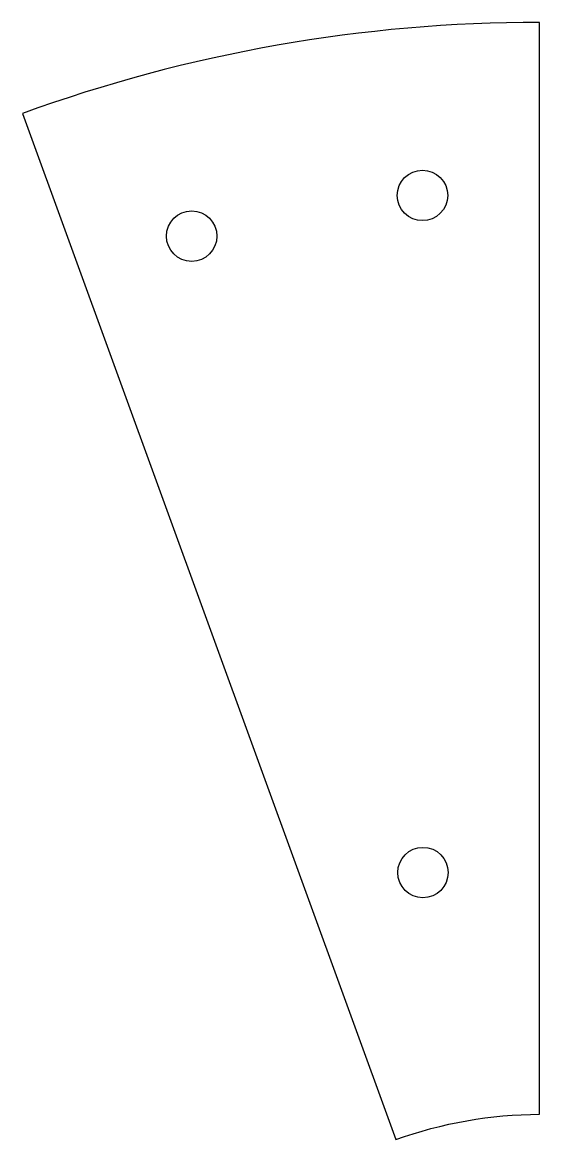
# Model space of a CAD drawing. Header units: millimetres. Extents: x -30.8 to 0, y 23.5 to 90.
import ezdxf

# ---------------------------------------------------------------- set-up
doc = ezdxf.new("R2010")
doc.units = ezdxf.units.MM

msp = doc.modelspace()

# ---------------------------------------------------------------- linework, layer by layer
msp.add_lwpolyline([(-30.782, 84.572), (-8.551, 23.492, -0.087489), (0, 25), (0, 90, 0.087489)], format="xyb", close=True)
for centre in [(-6.972, 79.696), (-20.706, 77.274), (-6.946, 39.392)]:
    msp.add_circle(centre, 1.5)

doc.saveas('drawing.dxf')
